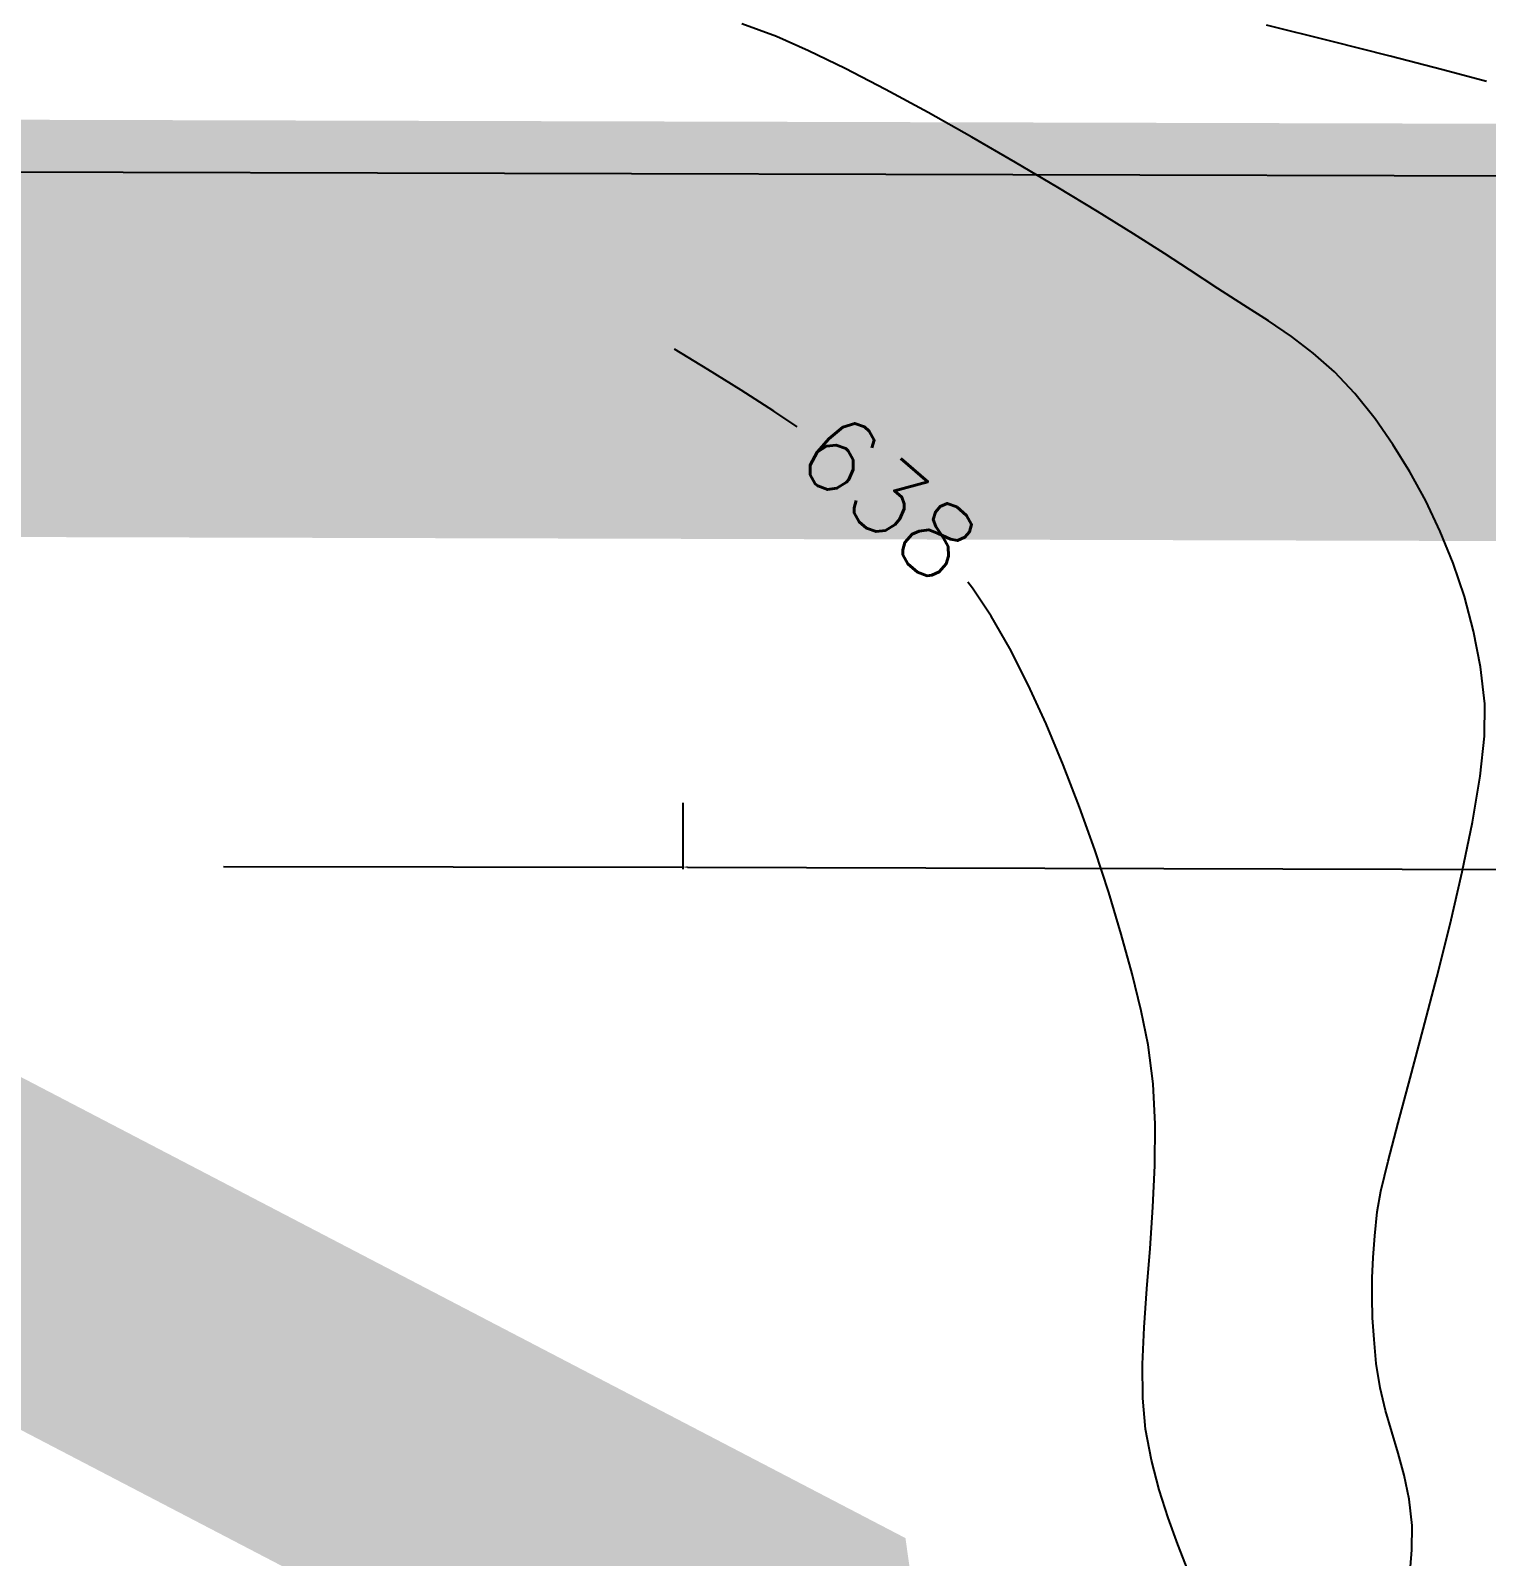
# Model space of a CAD drawing. Header units: feet. Extents: x 26064 to 27719, y 16802 to 28989.
# Drawn here: x 27492.46 to 27538.99, y 17968.4 to 18017.16 of the extents above; entities that cross this region are included whole.
import ezdxf

# ---------------------------------------------------------------- set-up
doc = ezdxf.new("R2010")
doc.units = ezdxf.units.FT
doc.header["$LTSCALE"] = 50
doc.header["$MEASUREMENT"] = 0
doc.header["$PDSIZE"] = -0.5
doc.linetypes.add('HIDDEN', pattern=[0.375, 0.25, -0.125])
doc.linetypes.add('HIDN25', pattern=[0.0938, 0.0625, -0.0313])
for name, color, linetype in [('CONT-MNR', 55, 'HIDN25'), ('DIM', 4, 'Continuous'), ('FENCES-OTHER', 6, 'FENCE-WOOD'), ('SILT FENCE', 200, 'Continuous'), ('SILT_FENCE', 1, 'HIDDEN')]:
    doc.layers.add(name, color=color, linetype=linetype)
doc.styles.add('l60', font='simplex', dxfattribs={"height": 2.4})
doc.styles.add('ls80', font='simplex', dxfattribs={"oblique": 15, "height": 4})
doc.linetypes.add('FENCE-WOOD', pattern='A,1,0,[132,ltypeshp.shx,S=0.05,R=0,X=0,Y=0],-0.1', length=1.1)
doc.dimstyles.new('dim', dxfattribs={"dimtxt": 0.18, "dimasz": 0.16, "dimexe": 0.0625, "dimexo": 0.0625, "dimgap": 0.03, "dimtad": 3, "dimdec": 4, "dimzin": 0, "dimdsep": 46, "dimtxsty": 'ls80', "dimcen": 0.09, "dimclrd": 256, "dimclre": 256, "dimclrt": 256, "dimaunit": 1, "dimadec": 4, "dimazin": 0, "dimtfac": 1, "dimtdec": 4, "dimtofl": 0, "dimtmove": 2, "dimatfit": 3, "dimfxl": 0, "dimtolj": 1, "dimtzin": 0, "dimlwd": -1, "dimlwe": -1, "dimarcsym": 0})

# ---------------------------------------------------------------- blocks, each defined once
blk = doc.blocks.new('*D22')
at = {"layer": 'DEFPOINTS', "color": 0}
for p in [(27513.313, 17992.546), (27568.122, 17992.397), (27568.116, 17990.282)]:
    blk.add_point(p, dxfattribs=at)
at = {"layer": 'DIM'}
for p, q in [((27513.313, 17992.483), (27513.307, 17990.368)), ((27568.122, 17992.335), (27568.116, 17990.22)), ((27513.457, 17990.431), (27567.966, 17990.283))]:
    blk.add_line(p, q, dxfattribs=at)
for points in [[(27513.457, 17990.456), (27513.457, 17990.406), (27513.307, 17990.431)], [(27567.966, 17990.308), (27567.966, 17990.258), (27568.116, 17990.282)]]:
    blk.add_solid(points, dxfattribs=at)
at = {"layer": 'DIM', "insert": (27455.85, 17981.93), "char_height": 4, "attachment_point": 5, "rotation": 359.8446, "style": 'ls80'}
blk.add_mtext("\\A1;54.80' SD\\PEASEMENT", dxfattribs=at)

msp = doc.modelspace()

# ---------------------------------------------------------------- linework, layer by layer
at = {"layer": 'CONT-MNR', "color": 7, "extrusion": (-0.343692, -0.939083, 0)}
msp.add_line((27516.30537, 18016.96492, 637), (27515.19179, 18017.37248, 637), dxfattribs=at)
at = {"layer": 'CONT-MNR', "color": 7}
for p, q in [((27534.02287, 18016.81941, 636), (27531.9663, 18017.3316, 636)), ((27535.91944, 18016.34127, 636), (27534.02287, 18016.81941, 636)), ((27526.56058, 18011.37967, 637), (27525.2905, 18012.14856, 637)), ((27530.40476, 18008.91466, 637), (27529.49984, 18009.50977, 637)), ((27532.02538, 18007.8821, 637), (27531.24328, 18008.38261, 637)), ((27534.78903, 18005.5654, 637), (27534.13289, 18006.25479, 637)), ((27535.43861, 18004.75003, 637), (27534.78903, 18005.5654, 637)), ((27523.16561, 17998.44894, 638), (27522.56784, 17999.34463, 638)), ((27524.91873, 17995.01348, 638), (27524.34742, 17996.25842, 638)), ((27538.93444, 17994.61335, 637), (27538.93824, 17995.6485, 637)), ((27527.32444, 17988.28987, 638), (27526.92465, 17989.61797, 638)), ((27537.40604, 17986.90958, 637), (27537.83081, 17988.60266, 637)), ((27527.67082, 17987.01999, 638), (27527.32444, 17988.28987, 638)), ((27527.95741, 17985.83326, 638), (27527.67082, 17987.01999, 638)), ((27528.40969, 17982.21222, 638), (27528.34317, 17983.50614, 638)), ((27528.40001, 17980.8916, 638), (27528.40969, 17982.21222, 638)), ((27528.13985, 17976.95707, 638), (27528.24248, 17978.24528, 638)), ((27535.35481, 17976.03228, 637), (27535.33558, 17976.67796, 637)), ((27527.99993, 17974.54427, 638), (27528.05146, 17975.71715, 638)), ((27528.00785, 17973.45719, 638), (27527.99993, 17974.54427, 638)), ((27535.59351, 17973.78828, 637), (27535.47358, 17974.56839, 637)), ((27535.76456, 17973.07035, 637), (27535.59351, 17973.78828, 637)), ((27528.09784, 17972.47463, 638), (27528.00785, 17973.45719, 638)), ((27535.96479, 17972.38546, 637), (27535.76456, 17973.07035, 637)), ((27528.28596, 17971.47707, 638), (27528.09784, 17972.47463, 638)), ((27536.36512, 17970.99832, 637), (27536.17229, 17971.70449, 637)), ((27536.52136, 17970.23781, 637), (27536.36512, 17970.99832, 637)), ((27529.44552, 17967.96985, 638), (27529.12772, 17968.78619, 638)), ((27536.51758, 17967.39164, 637), (27536.60854, 17968.61624, 637))]:
    msp.add_line(p, q, dxfattribs=at)
at = {"layer": 'CONT-MNR', "color": 7, "extrusion": (0.402532, 0.915406, 0)}
msp.add_line((27517.32842, 18016.51506, 637), (27516.30537, 18016.96492, 637), dxfattribs=at)
at = {"layer": 'CONT-MNR', "color": 7, "extrusion": (-0.437611, -0.899164, 0)}
msp.add_line((27518.50276, 18015.94352, 637), (27517.32842, 18016.51506, 637), dxfattribs=at)
at = {"layer": 'CONT-MNR', "color": 7, "extrusion": (-0.249641, -0.968339, 0)}
msp.add_line((27537.59642, 18015.90893, 636), (27535.91944, 18016.34127, 636), dxfattribs=at)
at = {"layer": 'CONT-MNR', "color": 7, "extrusion": (-0.460603, -0.887606, 0)}
msp.add_line((27519.78972, 18015.27568, 637), (27518.50276, 18015.94352, 637), dxfattribs=at)
at = {"layer": 'CONT-MNR', "color": 7, "extrusion": (-0.258959, -0.965888, 0)}
msp.add_line((27538.99423, 18015.53417, 636), (27537.59642, 18015.90893, 636), dxfattribs=at)
at = {"layer": 'CONT-MNR', "color": 7, "extrusion": (-0.477089, -0.878855, 0)}
msp.add_line((27521.15065, 18014.5369, 637), (27519.78972, 18015.27568, 637), dxfattribs=at)
at = {"layer": 'CONT-MNR', "color": 7, "extrusion": (-0.48978, -0.871846, 0)}
msp.add_line((27522.54687, 18013.75254, 637), (27521.15065, 18014.5369, 637), dxfattribs=at)
at = {"layer": 'CONT-MNR', "color": 7, "extrusion": (0.500192, 0.865914, 0)}
msp.add_line((27523.9397, 18012.94797, 637), (27522.54687, 18013.75254, 637), dxfattribs=at)
at = {"layer": 'CONT-MNR', "color": 7, "extrusion": (-0.509304, -0.860587, 0)}
msp.add_line((27525.2905, 18012.14856, 637), (27523.9397, 18012.94797, 637), dxfattribs=at)
at = {"layer": 'CONT-MNR', "color": 7, "extrusion": (0.526713, 0.850043, 0)}
msp.add_line((27527.71127, 18010.66666, 637), (27526.56058, 18011.37967, 637), dxfattribs=at)
at = {"layer": 'CONT-MNR', "color": 7, "extrusion": (-0.536918, -0.843634, 0)}
msp.add_line((27528.70392, 18010.03491, 637), (27527.71127, 18010.66666, 637), dxfattribs=at)
at = {"layer": 'CONT-MNR', "color": 7, "extrusion": (0.550715, 0.834693, 0)}
msp.add_line((27529.49984, 18009.50977, 637), (27528.70392, 18010.03491, 637), dxfattribs=at)
at = {"layer": 'CONT-MNR', "color": 7, "extrusion": (0.535764, 0.844368, 0)}
msp.add_line((27531.24328, 18008.38261, 637), (27530.40476, 18008.91466, 637), dxfattribs=at)
at = {"layer": 'CONT-MNR', "color": 7, "extrusion": (0.56248, 0.826811, 0)}
msp.add_line((27532.76104, 18007.38163, 637), (27532.02538, 18007.8821, 637), dxfattribs=at)
at = {"layer": 'CONT-MNR', "color": 7, "extrusion": (-0.5182, -0.85526, 0)}
msp.add_line((27514.11288, 18006.32932, 638), (27513.04784, 18006.97463, 638), dxfattribs=at)
at = {"layer": 'CONT-MNR', "color": 7, "extrusion": (-0.605485, -0.795857, 0)}
msp.add_line((27533.46022, 18006.8497, 637), (27532.76104, 18007.38163, 637), dxfattribs=at)
at = {"layer": 'CONT-MNR', "color": 7, "extrusion": (-0.66248, -0.74908, 0)}
msp.add_line((27534.13289, 18006.25479, 637), (27533.46022, 18006.8497, 637), dxfattribs=at)
at = {"layer": 'CONT-MNR', "color": 7, "extrusion": (-0.526494, -0.850179, 0)}
msp.add_line((27515.17239, 18005.6732, 638), (27514.11288, 18006.32932, 638), dxfattribs=at)
at = {"layer": 'CONT-MNR', "color": 7, "extrusion": (-0.54068, -0.841228, 0)}
msp.add_line((27516.21901, 18005.0005, 638), (27515.17239, 18005.6732, 638), dxfattribs=at)
at = {"layer": 'CONT-MNR', "color": 7, "extrusion": (-0.560689, -0.828027, 0)}
msp.add_line((27516.96353, 18004.49636, 638), (27516.21901, 18005.0005, 638), dxfattribs=at)
at = {"layer": 'CONT-MNR', "color": 7, "extrusion": (0.822077, 0.569376, 0)}
msp.add_line((27536.0055, 18003.93154, 637), (27535.43861, 18004.75003, 637), dxfattribs=at)
at = {"layer": 'CONT-MNR', "color": 7, "extrusion": (0.850287, 0.52632, 0)}
msp.add_line((27536.54609, 18003.0582, 637), (27536.0055, 18003.93154, 637), dxfattribs=at)
at = {"layer": 'CONT-MNR', "color": 7, "extrusion": (0.877196, 0.480133, 0)}
msp.add_line((27537.05257, 18002.13286, 637), (27536.54609, 18003.0582, 637), dxfattribs=at)
at = {"layer": 'CONT-MNR', "color": 7, "extrusion": (0.902669, 0.430336, 0)}
msp.add_line((27537.51715, 18001.15837, 637), (27537.05257, 18002.13286, 637), dxfattribs=at)
at = {"layer": 'CONT-MNR', "color": 7, "extrusion": (0.926413, 0.376508, 0)}
msp.add_line((27537.93201, 18000.13758, 637), (27537.51715, 18001.15837, 637), dxfattribs=at)
at = {"layer": 'CONT-MNR', "color": 7, "extrusion": (0.947986, 0.318312, 0)}
msp.add_line((27538.28936, 17999.07334, 637), (27537.93201, 18000.13758, 637), dxfattribs=at)
at = {"layer": 'CONT-MNR', "color": 7, "extrusion": (0.784454, 0.620186, 0)}
msp.add_line((27522.56784, 17999.34463, 638), (27522.41794, 17999.53423, 638), dxfattribs=at)
at = {"layer": 'CONT-MNR', "color": 7, "extrusion": (0.966799, 0.255539, 0)}
msp.add_line((27538.58138, 17997.96852, 637), (27538.28936, 17999.07334, 637), dxfattribs=at)
at = {"layer": 'CONT-MNR', "color": 7, "extrusion": (0.867262, 0.497851, 0)}
msp.add_line((27523.76092, 17997.41189, 638), (27523.16561, 17998.44894, 638), dxfattribs=at)
at = {"layer": 'CONT-MNR', "color": 7, "extrusion": (0.982139, 0.188159, 0)}
msp.add_line((27538.80027, 17996.82595, 637), (27538.58138, 17997.96852, 637), dxfattribs=at)
at = {"layer": 'CONT-MNR', "color": 7, "extrusion": (0.891388, 0.453241, 0)}
msp.add_line((27524.34742, 17996.25842, 638), (27523.76092, 17997.41189, 638), dxfattribs=at)
at = {"layer": 'CONT-MNR', "color": 7, "extrusion": (0.993206, 0.116373, 0)}
msp.add_line((27538.93824, 17995.6485, 637), (27538.80027, 17996.82595, 637), dxfattribs=at)
at = {"layer": 'CONT-MNR', "color": 7, "extrusion": (0.922249, 0.386596, 0)}
msp.add_line((27525.46848, 17993.70202, 638), (27524.91873, 17995.01348, 638), dxfattribs=at)
at = {"layer": 'CONT-MNR', "color": 7, "extrusion": (0.994275, -0.106847, 0)}
msp.add_line((27538.79715, 17993.33577, 637), (27538.93444, 17994.61335, 637), dxfattribs=at)
at = {"layer": 'CONT-MNR', "color": 7, "extrusion": (0.933018, 0.35983, 0)}
msp.add_line((27525.9903, 17992.34899, 638), (27525.46848, 17993.70202, 638), dxfattribs=at)
at = {"layer": 'CONT-MNR', "color": 7, "extrusion": (0.98617, -0.165734, 0)}
msp.add_line((27538.55101, 17991.87118, 637), (27538.79715, 17993.33577, 637), dxfattribs=at)
at = {"layer": 'CONT-MNR', "color": 7, "extrusion": (0.942102, 0.335327, 0)}
msp.add_line((27526.47781, 17990.97932, 638), (27525.9903, 17992.34899, 638), dxfattribs=at)
at = {"layer": 'CONT-MNR', "color": 7, "extrusion": (0.97925, -0.202657, 0)}
msp.add_line((27538.22068, 17990.27501, 637), (27538.55101, 17991.87118, 637), dxfattribs=at)
at = {"layer": 'CONT-MNR', "color": 7, "extrusion": (0.950128, 0.311862, 0)}
msp.add_line((27526.92465, 17989.61797, 638), (27526.47781, 17990.97932, 638), dxfattribs=at)
at = {"layer": 'CONT-MNR', "color": 7, "extrusion": (0.973885, -0.227042, 0)}
msp.add_line((27537.83081, 17988.60266, 637), (27538.22068, 17990.27501, 637), dxfattribs=at)
at = {"layer": 'CONT-MNR', "color": 7, "extrusion": (0.967278, -0.25372, 0)}
msp.add_line((27536.97104, 17985.25117, 637), (27537.40604, 17986.90958, 637), dxfattribs=at)
at = {"layer": 'CONT-MNR', "color": 7, "extrusion": (0.97975, 0.200223, 0)}
msp.add_line((27528.17784, 17984.75463, 638), (27527.95741, 17985.83326, 638), dxfattribs=at)
at = {"layer": 'CONT-MNR', "color": 7, "extrusion": (0.965869, -0.25903, 0)}
msp.add_line((27536.55044, 17983.68285, 637), (27536.97104, 17985.25117, 637), dxfattribs=at)
at = {"layer": 'CONT-MNR', "color": 7, "extrusion": (0.991346, 0.131278, 0)}
msp.add_line((27528.34317, 17983.50614, 638), (27528.17784, 17984.75463, 638), dxfattribs=at)
at = {"layer": 'CONT-MNR', "color": 7, "extrusion": (0.965875, -0.259008, 0)}
msp.add_line((27536.16891, 17982.26006, 637), (27536.55044, 17983.68285, 637), dxfattribs=at)
at = {"layer": 'CONT-MNR', "color": 7, "extrusion": (0.967795, -0.251739, 0)}
msp.add_line((27535.85109, 17981.03821, 637), (27536.16891, 17982.26006, 637), dxfattribs=at)
at = {"layer": 'CONT-MNR', "color": 7, "extrusion": (0.998868, -0.047572, 0)}
msp.add_line((27528.33673, 17979.56304, 638), (27528.40001, 17980.8916, 638), dxfattribs=at)
at = {"layer": 'CONT-MNR', "color": 7, "extrusion": (0.972901, -0.231222, 0)}
msp.add_line((27535.62163, 17980.07272, 637), (27535.85109, 17981.03821, 637), dxfattribs=at)
at = {"layer": 'CONT-MNR', "color": 7, "extrusion": (0.984502, -0.175372, 0)}
msp.add_line((27535.50518, 17979.41902, 637), (27535.62163, 17980.07272, 637), dxfattribs=at)
at = {"layer": 'CONT-MNR', "color": 7, "extrusion": (0.997452, -0.071344, 0)}
msp.add_line((27528.24248, 17978.24528, 638), (27528.33673, 17979.56304, 638), dxfattribs=at)
at = {"layer": 'CONT-MNR', "color": 7, "extrusion": (0.99499, -0.09997, 0)}
msp.add_line((27535.42763, 17978.64713, 637), (27535.50518, 17979.41902, 637), dxfattribs=at)
at = {"layer": 'CONT-MNR', "color": 7, "extrusion": (0.996898, -0.078702, 0)}
msp.add_line((27535.3729, 17977.95395, 637), (27535.42763, 17978.64713, 637), dxfattribs=at)
at = {"layer": 'CONT-MNR', "color": 7, "extrusion": (0.998851, -0.047916, 0)}
msp.add_line((27535.34192, 17977.30803, 637), (27535.3729, 17977.95395, 637), dxfattribs=at)
at = {"layer": 'CONT-MNR', "color": 7, "extrusion": (0.999949, -0.010053, 0)}
msp.add_line((27535.33558, 17976.67796, 637), (27535.34192, 17977.30803, 637), dxfattribs=at)
at = {"layer": 'CONT-MNR', "color": 7, "extrusion": (0.997469, -0.071104, 0)}
msp.add_line((27528.05146, 17975.71715, 638), (27528.13985, 17976.95707, 638), dxfattribs=at)
at = {"layer": 'CONT-MNR', "color": 7, "extrusion": (0.997831, 0.065824, 0)}
msp.add_line((27535.4005, 17975.33957, 637), (27535.35481, 17976.03228, 637), dxfattribs=at)
at = {"layer": 'CONT-MNR', "color": 7, "extrusion": (0.99554, 0.094337, 0)}
msp.add_line((27535.47358, 17974.56839, 637), (27535.4005, 17975.33957, 637), dxfattribs=at)
at = {"layer": 'CONT-MNR', "color": 7, "extrusion": (0.956579, 0.291473, 0)}
msp.add_line((27536.17229, 17971.70449, 637), (27535.96479, 17972.38546, 637), dxfattribs=at)
at = {"layer": 'CONT-MNR', "color": 7, "extrusion": (0.967784, 0.251781, 0)}
msp.add_line((27528.53136, 17970.5338, 638), (27528.28596, 17971.47707, 638), dxfattribs=at)
at = {"layer": 'CONT-MNR', "color": 7, "extrusion": (0.95251, 0.304507, 0)}
msp.add_line((27528.81747, 17969.63885, 638), (27528.53136, 17970.5338, 638), dxfattribs=at)
at = {"layer": 'CONT-MNR', "color": 7, "extrusion": (0.993362, 0.115028, 0)}
msp.add_line((27536.61909, 17969.39385, 637), (27536.52136, 17970.23781, 637), dxfattribs=at)
at = {"layer": 'CONT-MNR', "color": 7, "extrusion": (0.939727, 0.341926, 0)}
msp.add_line((27529.12772, 17968.78619, 638), (27528.81747, 17969.63885, 638), dxfattribs=at)
at = {"layer": 'CONT-MNR', "color": 7, "extrusion": (0.999908, -0.013565, 0)}
msp.add_line((27536.60854, 17968.61624, 637), (27536.61909, 17969.39385, 637), dxfattribs=at)
at = {"layer": 'DIM', "color": 7}
msp.add_lwpolyline([(27498.6366, 17990.44547), (27513.30732, 17990.43091)], dxfattribs=at)
at = {"layer": 'FENCES-OTHER', "color": 7, "ltscale": 0.5, "flags": 128}
msp.add_lwpolyline([(26250.46134, 18001.75788), (26756.80215, 18000.00023), (26756.86622, 18014.63596), (27577.18074, 18012.41286)], dxfattribs=at)
msp.add_lwpolyline([(26250.46134, 18001.75788), (26756.80215, 18000.00023), (26756.86622, 18014.63596), (27577.18074, 18012.41286)], dxfattribs=at)
at = {"layer": 'SILT FENCE', "linetype": 'Continuous', "const_width": 10, "flags": 128}
msp.add_lwpolyline([(27571.18993, 17113.92892), (27571.18993, 17648.08742), (27565.85877, 17658.64102), (27561.96805, 17673.0828), (27561.96805, 17792.50513), (27529.07287, 17872.54221), (27515.83663, 17965.7443), (27485.76855, 17981.4147), (26810.18741, 17983.35403), (26801.24797, 17983.84578), (26736.9852, 17997.16402), (26717.6278, 17998.68722), (26707.45353, 17998.94141), (26541.31565, 17998.97573), (26439.41486, 17996.83872), (26373.56271, 17989.8501), (26343.25903, 17981.11433), (26323.44511, 17981.69672), (26251.9082, 18008.79492), (26227.05969, 18020.52676)], dxfattribs=at)
at = {"layer": 'SILT_FENCE', "color": 3, "linetype": 'Continuous', "flags": 128}
msp.add_lwpolyline([(26250.44337, 18011.00838, 13.33333, 13.33333, 0), (27572.16596, 18007.42643, 13.33, 13.33, 0), (27589.20602, 18008.76923, 13.33, 13.33, 0), (27594.52098, 18012.59785, 13.33, 13.33, 0), (27606.82988, 18020.78484, 13.33, 13.33, 0), (27616.60755, 18014.97951, 13.33, 13.33, 0), (27624.71846, 17999.8173, 13.33, 13.33, 0), (27612.98505, 17986.0807, 13.33, 13.33, 0), (27589.97533, 17973.25929, 13.33, 13.33, 0), (27570.73764, 17967.72847, 13.33, 13.33, 0), (27543.18192, 17956.81055, 13.33, 13.33, 0), (27543.18192, 17956.81055, 13.33, 13.33, 0), (27543.18192, 17956.81055, 13.33, 13.33, 0), (27541.77031, 17952.78057, 13.33, 13.33, 0), (27539.68002, 17946.81082, 13.33, 13.33, 0), (27536.87105, 17938.78592, 13.33, 13.33, 0), (27533.53572, 17929.25579, 13.33, 13.33, 0), (27526.85733, 17911.67789, 13.33, 13.33, 0)], format="xyseb", dxfattribs=at)

# ---------------------------------------------------------------- texts
at = {"layer": 'CONT-MNR', "color": 7, "style": 'l60'}
msp.add_text('638', height=2.4, rotation=319.167164, dxfattribs=at).set_placement((27516.7659, 18003.35004, 638))

# ---------------------------------------------------------------- dimensions: what is measured, and where the dimension line sits
at = {"layer": 'DIM', "color": 7}
dim = msp.add_linear_dim(base=(27568.11634, 17990.28222), p1=(27513.31306, 17992.54591), p2=(27568.12207, 17992.39722), angle=359.844564, text="54.80' SD\\PEASEMENT", dimstyle='dim', override={"dimasz": 0.15}, dxfattribs=at)
dim.commit()
dim.dimension.update_dxf_attribs({"geometry": '*D22', "text_midpoint": (27455.85046, 17981.92958), "dimtype": 161})

doc.saveas('drawing.dxf')
